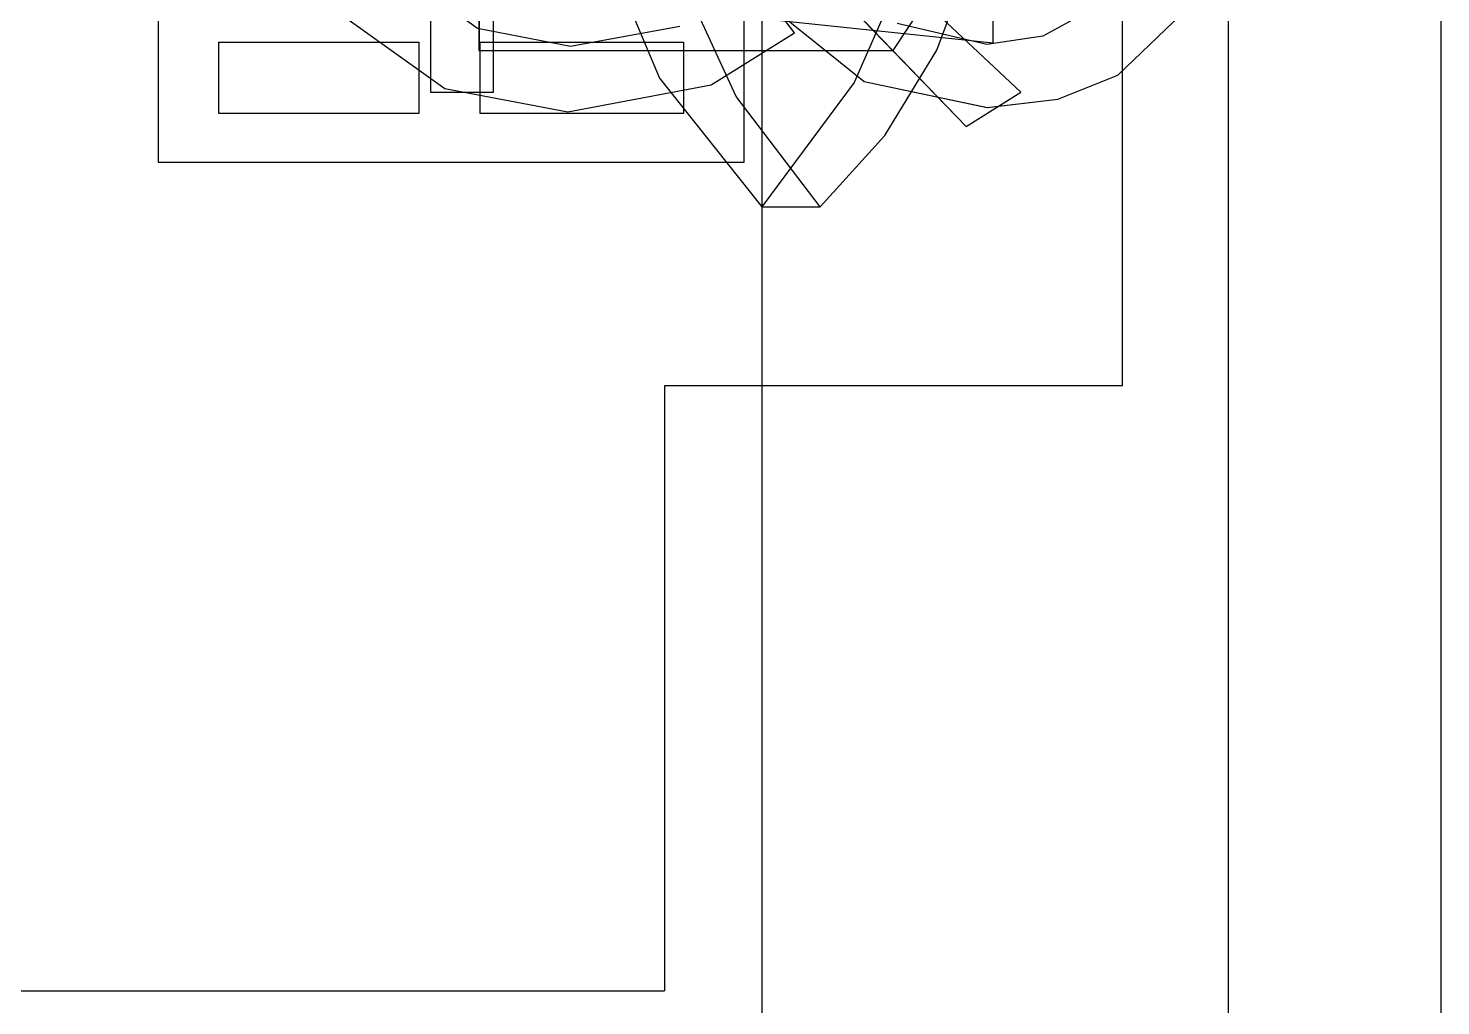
# Model space of a CAD drawing. Extents: x -353 to 646, y -933 to 332.
# Drawn here: x -6.51 to 6.03, y 306.19 to 314.87 of the extents above; entities that cross this region are included whole.
import ezdxf

# ---------------------------------------------------------------- set-up
doc = ezdxf.new("R2010")
doc.units = 0

msp = doc.modelspace()

# ---------------------------------------------------------------- linework, layer by layer
at = {"layer": 'Layer 1'}
for p, q in [((6.02894, 328.086), (6.02894, 306.053)), ((3.20386, 311.692), (3.20386, 327.824)), ((0, 320), (0, 75.2004)), ((-5.35883, 316.274), (-5.35883, 313.678)), ((-0.155222, 313.678), (-0.155222, 316.274)), ((2.29954, 314.299), (0.566137, 315.932)), ((2.29983, 314.299), (0.566137, 315.932)), ((1.55391, 314.672), (1.926908, 315.67025)), ((1.55391, 314.672), (1.927013, 315.67025)), ((1.55391, 314.672), (1.926799, 315.67025)), ((-1.376964, 315.539692), (-0.908193, 314.42358)), ((-1.376964, 315.539692), (-0.908193, 314.42358)), ((-1.376964, 315.539692), (-0.908193, 314.42358)), ((-0.228036, 314.261721), (-0.766763, 315.430404)), ((-0.228036, 314.261721), (-0.766763, 315.430404)), ((-0.228036, 314.261721), (-0.766763, 315.430404)), ((1.303549, 315.492065), (0.821831, 314.385472)), ((1.303654, 315.492065), (0.821831, 314.385472)), ((1.303408, 315.492065), (0.821831, 314.385472)), ((-4.278201, 315.4043), (2.05458, 314.738)), ((-2.523383, 314.865341), (-3.18036, 315.341732)), ((-2.523383, 314.865341), (-3.18036, 315.341732)), ((-2.523141, 314.865341), (-3.180083, 315.341732)), ((-2.523141, 314.865341), (-3.180083, 315.341732)), ((0.29012, 314.827241), (-0.079591, 315.314074)), ((0.29012, 314.827241), (-0.079591, 315.314074)), ((0.290118, 314.827241), (-0.079311, 315.314074)), ((0.290118, 314.827241), (-0.079311, 315.314074)), ((-2.94216, 315.238), (-2.94216, 314.299)), ((-2.3828, 314.299), (-2.3828, 315.238)), ((2.05458, 314.738), (2.05458, 315.183)), ((-2.51065, 315.162), (-2.51065, 314.669)), ((-2.51036, 315.162), (-2.51036, 314.669)), ((0.055031, 315.079654), (0.908222, 314.393466)), ((0.055311, 315.079654), (0.908396, 314.393466)), ((1.16727, 314.669), (1.45034, 315.1)), ((1.16727, 314.669), (1.45034, 315.1)), ((-3.684409, 314.955087), (-2.814071, 314.333422)), ((-3.684409, 314.955087), (-2.814285, 314.333422)), ((-3.684409, 314.955087), (-2.814285, 314.333422)), ((-3.684409, 314.955087), (-2.814071, 314.333422)), ((0.901906, 314.940204), (1.816376, 313.994905)), ((0.902159, 314.940204), (1.816384, 313.994905)), ((2.886848, 315.010509), (2.495759, 314.795738)), ((2.886846, 315.010509), (2.495898, 314.795738)), ((3.162861, 314.451145), (3.724941, 314.988989)), ((3.163141, 314.451145), (3.725221, 314.988989)), ((-1.69898, 314.70645), (-2.523383, 314.865341)), ((-1.69898, 314.70645), (-2.523383, 314.865341)), ((-1.698983, 314.70645), (-2.523141, 314.865341)), ((-1.698983, 314.70645), (-2.523141, 314.865341)), ((-0.728422, 314.882557), (-1.698983, 314.70645)), ((-0.728422, 314.882557), (-1.698983, 314.70645)), ((-0.728419, 314.882557), (-1.69898, 314.70645)), ((-0.728419, 314.882557), (-1.69898, 314.70645)), ((-0.449019, 314.364679), (0.29012, 314.827241)), ((-0.449019, 314.364679), (0.29012, 314.827241)), ((-0.448739, 314.364679), (0.290118, 314.827241)), ((-0.448739, 314.364679), (0.290118, 314.827241)), ((1.99926, 314.724054), (1.201701, 314.909686)), ((1.99954, 314.724054), (1.201771, 314.909686)), ((-4.82035, 314.74403), (-3.04546, 314.744)), ((-4.82035, 314.109), (-4.82035, 314.74403)), ((-3.04546, 314.744), (-3.04546, 314.109)), ((-2.49964, 314.109), (-2.49964, 314.744)), ((-2.49964, 314.744), (-0.693984, 314.744)), ((-0.693984, 314.744), (-0.69399, 314.10918)), ((2.495759, 314.795738), (1.99926, 314.724054)), ((2.495898, 314.795738), (1.99954, 314.724054)), ((-2.51065, 314.669), (1.16727, 314.669)), ((-2.51036, 314.669), (1.16727, 314.669)), ((1.092833, 313.915), (1.55391, 314.672)), ((1.092938, 313.915), (1.55391, 314.672)), ((1.093082, 313.915), (1.55391, 314.672)), ((-0.908193, 314.42358), (-0.000003, 313.28058)), ((-0.908193, 314.42358), (-0.000003, 313.28058)), ((-0.908193, 314.42358), (-0.000003, 313.28058)), ((2.629675, 314.236269), (3.162861, 314.451145)), ((2.629849, 314.236269), (3.163141, 314.451145)), ((-2.94216, 314.299), (-2.3828, 314.299)), ((-2.814285, 314.333422), (-1.722969, 314.126201)), ((-2.814285, 314.333422), (-1.722969, 314.126201)), ((-2.814071, 314.333422), (-1.722969, 314.126201)), ((-2.814071, 314.333422), (-1.722969, 314.126201)), ((-1.722969, 314.126201), (-0.448739, 314.364679)), ((-1.722969, 314.126201), (-0.449019, 314.364679)), ((-1.722969, 314.126201), (-0.449019, 314.364679)), ((-1.722969, 314.126201), (-0.448739, 314.364679)), ((0.821831, 314.385472), (0, 313.281)), ((0.821831, 314.385472), (0, 313.281)), ((0.821831, 314.385472), (0, 313.281)), ((0.908222, 314.393466), (2.002931, 314.16469)), ((0.908396, 314.393466), (2.003211, 314.16469)), ((1.816376, 313.994905), (2.29954, 314.299)), ((1.816384, 313.994905), (2.29983, 314.299)), ((0.517877, 313.281), (-0.228036, 314.261721)), ((0.517877, 313.281), (-0.228036, 314.261721)), ((0.517877, 313.281), (-0.228036, 314.261721)), ((2.002931, 314.16469), (2.629675, 314.236269)), ((2.003211, 314.16469), (2.629849, 314.236269)), ((-3.04546, 314.109), (-4.82035, 314.109)), ((-0.69399, 314.10918), (-2.49964, 314.109)), ((0.517877, 313.281), (1.092938, 313.915)), ((0.517877, 313.281), (1.092833, 313.915)), ((0.51816, 313.281), (1.093082, 313.915)), ((-5.35883, 313.678), (-0.155222, 313.678)), ((-0.000003, 313.28058), (0.517877, 313.281)), ((-0.000003, 313.28058), (0.517877, 313.281)), ((-0.000003, 313.28058), (0.517877, 313.281)), ((0, 313.281), (0.517877, 313.281)), ((0, 313.281), (0.51816, 313.281)), ((0, 313.281), (0.517877, 313.281)), ((-0.862798, 311.692), (-0.862798, 306.321)), ((3.20386, 311.692), (-0.862798, 311.692)), ((-22.3287, 306.321), (-0.862798, 306.321))]:
    msp.add_line(p, q, dxfattribs=at)
at = {"layer": '注意'}
msp.add_line((4.14097, 315.859), (4.14097, 84.1411), dxfattribs=at)

doc.saveas('drawing.dxf')
